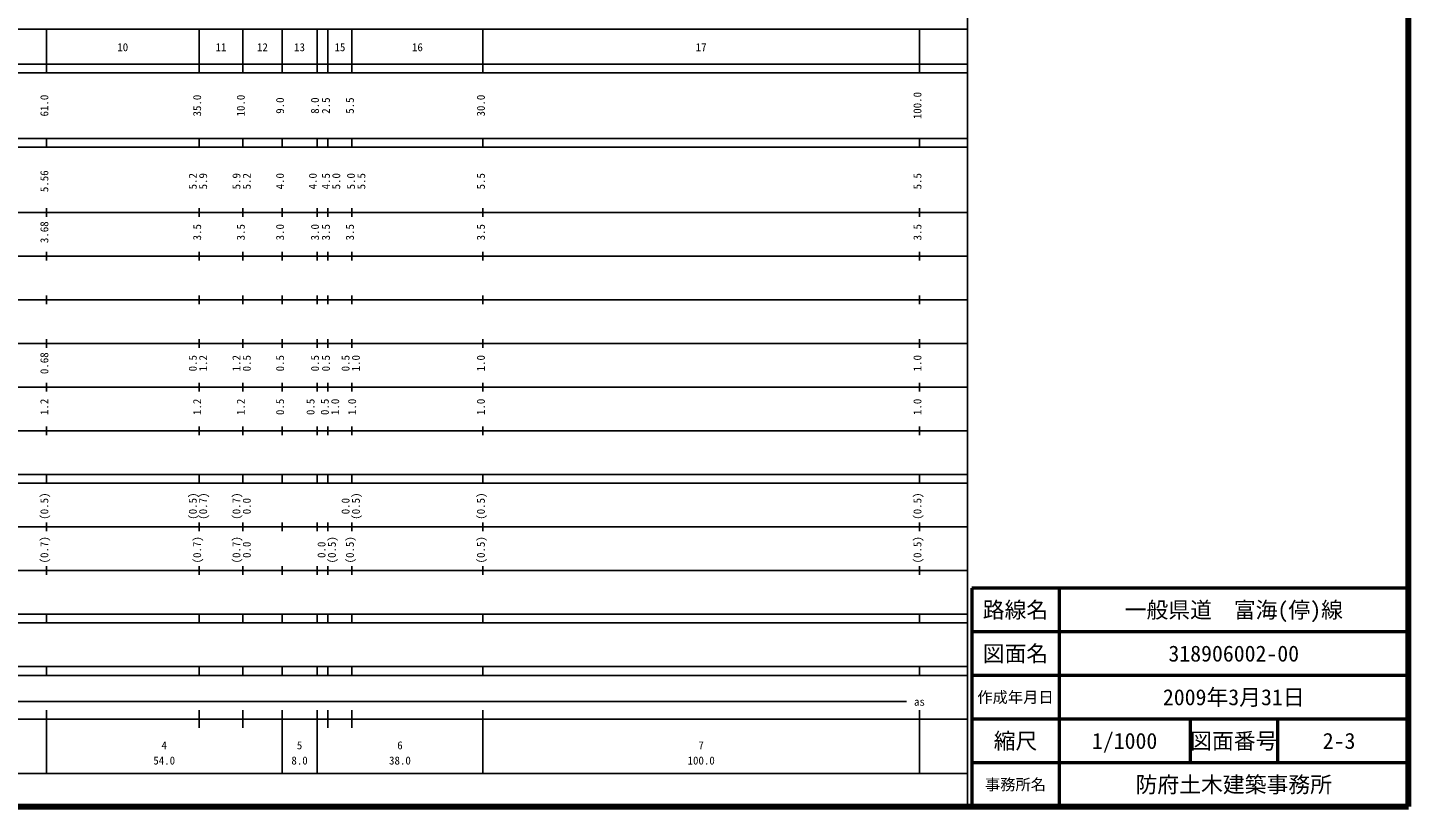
# Model space of a CAD drawing. Units: millimetres on the paper. Extents: x 40 to 680, y 20 to 380.
# Drawn here: x 363.7 to 680, y 20 to 198.4 of the extents above; entities that cross this region are included whole.
import ezdxf
from ezdxf.enums import TextEntityAlignment as Align

# ---------------------------------------------------------------- set-up
doc = ezdxf.new("R2010")
doc.units = ezdxf.units.MM
for name, color, linetype, lineweight in [('M-TTL', 2, 'Continuous', 140), ('M-TTL-BAND', 7, 'Continuous', 25), ('M-TTL-FRAM', 2, 'Continuous', 50), ('M-TTL-LINE', 7, 'Continuous', 50)]:
    doc.layers.add(name, color=color, linetype=linetype, lineweight=lineweight)
doc.layers.add('M-TTL-TXT', color=7, linetype='Continuous')
doc.styles.add('ＭＳ ゴシック', font='')
doc.styles.get('ＭＳ ゴシック').set_extended_font_data('MS Gothic')

msp = doc.modelspace()

# ---------------------------------------------------------------- linework, layer by layer
at = {"layer": 'M-TTL'}
for p, q in [((680, 20), (680, 380)), ((40, 20), (680, 20))]:
    msp.add_line(p, q, dxfattribs=at)
at = {"layer": 'M-TTL-BAND'}
for p, q in [((579, 20), (579, 370)), ((68, 198), (579, 198)), ((368, 188), (368, 198)), ((403, 188), (403, 198)), ((413, 188), (413, 198)), ((422, 188), (422, 198)), ((430, 188), (430, 198)), ((432.5, 188), (432.5, 198)), ((438, 188), (438, 198)), ((468, 188), (468, 198)), ((568, 188), (568, 198)), ((40, 190), (579, 190)), ((40, 188), (579, 188)), ((40, 173), (579, 173)), ((40, 171), (579, 171)), ((368, 171), (368, 173)), ((403, 171), (403, 173)), ((413, 171), (413, 173)), ((422, 171), (422, 173)), ((430, 171), (430, 173)), ((432.5, 171), (432.5, 173)), ((438, 171), (438, 173)), ((468, 171), (468, 173)), ((568, 171), (568, 173)), ((40, 156), (579, 156)), ((368, 155), (368, 157)), ((403, 155), (403, 157)), ((413, 155), (413, 157)), ((422, 155), (422, 157)), ((430, 155), (430, 157)), ((432.5, 155), (432.5, 157)), ((438, 155), (438, 157)), ((468, 155), (468, 157)), ((568, 155), (568, 157)), ((46, 146), (579, 146)), ((368, 145), (368, 147)), ((403, 145), (403, 147)), ((413, 145), (413, 147)), ((422, 145), (422, 147)), ((430, 145), (430, 147)), ((432.5, 145), (432.5, 147)), ((438, 145), (438, 147)), ((468, 145), (468, 147)), ((568, 145), (568, 147)), ((368, 135), (368, 137)), ((403, 135), (403, 137)), ((413, 135), (413, 137)), ((422, 135), (422, 137)), ((430, 135), (430, 137)), ((432.5, 135), (432.5, 137)), ((438, 135), (438, 137)), ((468, 135), (468, 137)), ((568, 135), (568, 137)), ((52, 136), (579, 136)), ((368, 125), (368, 127)), ((403, 125), (403, 127)), ((413, 125), (413, 127)), ((422, 125), (422, 127)), ((430, 125), (430, 127)), ((432.5, 125), (432.5, 127)), ((438, 125), (438, 127)), ((468, 125), (468, 127)), ((568, 125), (568, 127)), ((46, 126), (579, 126)), ((52, 116), (579, 116)), ((368, 115), (368, 117)), ((403, 115), (403, 117)), ((413, 115), (413, 117)), ((422, 115), (422, 117)), ((430, 115), (430, 117)), ((432.5, 115), (432.5, 117)), ((438, 115), (438, 117)), ((468, 115), (468, 117)), ((568, 115), (568, 117)), ((46, 106), (579, 106)), ((368, 105), (368, 107)), ((403, 105), (403, 107)), ((413, 105), (413, 107)), ((422, 105), (422, 107)), ((430, 105), (430, 107)), ((432.5, 105), (432.5, 107)), ((438, 105), (438, 107)), ((468, 105), (468, 107)), ((568, 105), (568, 107)), ((40, 96), (579, 96)), ((368, 94), (368, 96)), ((403, 94), (403, 96)), ((413, 94), (413, 96)), ((422, 94), (422, 96)), ((430, 94), (430, 96)), ((432.5, 94), (432.5, 96)), ((438, 94), (438, 96)), ((468, 94), (468, 96)), ((568, 94), (568, 96)), ((40, 94), (579, 94)), ((49, 84), (579, 84)), ((368, 83), (368, 85)), ((403, 83), (403, 85)), ((413, 83), (413, 85)), ((422, 83), (422, 85)), ((430, 83), (430, 85)), ((432.5, 83), (432.5, 85)), ((438, 83), (438, 85)), ((468, 83), (468, 85)), ((568, 83), (568, 85)), ((40, 74), (579, 74)), ((368, 73), (368, 75)), ((403, 73), (403, 75)), ((413, 73), (413, 75)), ((422, 73), (422, 75)), ((430, 73), (430, 75)), ((432.5, 73), (432.5, 75)), ((438, 73), (438, 75)), ((468, 73), (468, 75)), ((568, 73), (568, 75)), ((40, 64), (579, 64)), ((368, 62), (368, 64)), ((403, 62), (403, 64)), ((413, 62), (413, 64)), ((422, 62), (422, 64)), ((430, 62), (430, 64)), ((432.5, 62), (432.5, 64)), ((438, 62), (438, 64)), ((468, 62), (468, 64)), ((568, 62), (568, 64)), ((40, 62), (579, 62)), ((40, 52), (579, 52)), ((368, 50), (368, 52)), ((403, 50), (403, 52)), ((413, 50), (413, 52)), ((422, 50), (422, 52)), ((430, 50), (430, 52)), ((432.5, 50), (432.5, 52)), ((438, 50), (438, 52)), ((468, 50), (468, 52)), ((568, 50), (568, 52)), ((40, 50), (579, 50)), ((71, 44), (565, 44)), ((368, 27.5), (368, 42)), ((403, 38), (403, 42)), ((413, 38), (413, 42)), ((422, 27.5), (422, 42)), ((430, 27.5), (430, 42)), ((432.5, 38), (432.5, 42)), ((438, 38), (438, 42)), ((468, 27.5), (468, 42)), ((568, 27.5), (568, 42)), ((40, 40), (579, 40)), ((68, 27.5), (579, 27.5))]:
    msp.add_line(p, q, dxfattribs=at)
at = {"layer": 'M-TTL-FRAM'}
for p, q in [((680, 70), (580, 70)), ((580, 70), (580, 20))]:
    msp.add_line(p, q, dxfattribs=at)
at = {"layer": 'M-TTL-LINE'}
for p, q in [((600, 70), (600, 20)), ((680, 60), (580, 60)), ((680, 50), (580, 50)), ((680, 40), (580, 40)), ((630, 40), (630, 30)), ((650, 40), (650, 30)), ((680, 30), (580, 30))]:
    msp.add_line(p, q, dxfattribs=at)

# ---------------------------------------------------------------- texts
at = {"layer": 'M-TTL-BAND', "style": 'ＭＳ ゴシック'}
for s, p in [('10', (385.5, 192.405)), ('11', (408, 192.405)), ('12', (417.5, 192.405)), ('13', (426, 192.405)), ('15', (435.25, 192.405)), ('16', (453, 192.405)), ('17', (518, 192.405)), ('as', (568, 42.5)), ('4', (395, 32.523)), ('5', (426, 32.523)), ('6', (449, 32.523)), ('7', (518, 32.523)), ('54.0', (395, 29.033)), ('8.0', (426, 29.033)), ('38.0', (449, 29.033)), ('100.0', (518, 29.033))]:
    msp.add_text(s, height=1.833, dxfattribs=at).set_placement(p, align=Align.BOTTOM_CENTER)
for s, p in [('100.0', (569, 180.5)), ('61.0', (369, 180.5)), ('35.0', (404, 180.5)), ('10.0', (414, 180.5)), ('9.0', (423, 180.5)), ('8.0', (431, 180.5)), ('2.5', (433.5, 180.5)), ('5.5', (439, 180.5)), ('30.0', (469, 180.5)), ('5.56', (369, 163.174)), ('5.2', (403, 163.174)), ('5.9', (405.37, 163.174)), ('5.9', (413, 163.174)), ('5.2', (415.37, 163.174)), ('4.0', (423, 163.174)), ('4.0', (430.489, 163.174)), ('4.5', (433.5, 163.174)), ('5.0', (435.87, 163.174)), ('5.0', (439.25, 163.174)), ('5.5', (441.62, 163.174)), ('5.5', (469, 163.174)), ('5.5', (569, 163.174)), ('3.68', (369, 151.5)), ('3.5', (404, 151.5)), ('3.5', (414, 151.5)), ('3.0', (423, 151.5)), ('3.0', (431, 151.5)), ('3.5', (433.5, 151.5)), ('3.5', (439, 151.5)), ('3.5', (469, 151.5)), ('3.5', (569, 151.5)), ('0.68', (369, 121.5)), ('0.5', (403, 121.5)), ('1.2', (405.37, 121.5)), ('1.2', (413, 121.5)), ('0.5', (415.37, 121.5)), ('0.5', (423, 121.5)), ('0.5', (431, 121.5)), ('0.5', (433.5, 121.5)), ('0.5', (438, 121.5)), ('1.0', (440.37, 121.5)), ('1.0', (469, 121.5)), ('1.0', (569, 121.5)), ('1.2', (369, 111.5)), ('1.2', (404, 111.5)), ('1.2', (414, 111.5)), ('0.5', (423, 111.5)), ('0.5', (429.981, 111.5)), ('0.5', (433.25, 111.5)), ('1.0', (435.62, 111.5)), ('1.0', (439.5, 111.5)), ('1.0', (469, 111.5)), ('1.0', (569, 111.5)), ('(0.5)', (369, 88.764)), ('(0.5)', (403, 88.764)), ('(0.7)', (405.37, 88.764)), ('(0.7)', (413, 88.764)), ('0.0', (415.37, 88.764)), ('0.0', (438, 88.764)), ('(0.5)', (440.37, 88.764)), ('(0.5)', (469, 88.764)), ('(0.5)', (569, 88.764)), ('(0.7)', (369, 78.764)), ('(0.7)', (404, 78.764)), ('(0.7)', (413, 78.764)), ('0.0', (415.37, 78.764)), ('0.0', (432.5, 78.764)), ('(0.5)', (434.87, 78.764)), ('(0.5)', (439, 78.764)), ('(0.5)', (469, 78.764)), ('(0.5)', (569, 78.764))]:
    msp.add_text(s, height=1.833, rotation=90, dxfattribs=at).set_placement(p, align=Align.BOTTOM_CENTER)
at = {"layer": 'M-TTL-TXT', "style": 'ＭＳ ゴシック'}
for s, height, p in [('路線名', 3.666, (590, 65)), ('路線名', 3.666, (590, 65)), ('一般県道\u3000富海(停)線', 3.666, (640, 65)), ('図面名', 3.666, (590, 55)), ('図面名', 3.666, (590, 55)), ('318906002-00', 3.666, (640, 55)), ('作成年月日', 2.566, (590, 45)), ('作成年月日', 2.566, (590, 45)), ('2009年3月31日', 3.666, (640, 45)), ('縮尺', 3.666, (590, 35)), ('縮尺', 3.666, (590, 35)), ('1/1000', 3.666, (615, 35)), ('図面番号', 3.666, (640, 35)), ('図面番号', 3.666, (640, 35)), ('2-3', 3.666, (664.125, 35)), ('事務所名', 2.566, (590, 25)), ('事務所名', 2.566, (590, 25)), ('防府土木建築事務所', 3.666, (640, 25))]:
    msp.add_text(s, height=height, dxfattribs=at).set_placement(p, align=Align.MIDDLE_CENTER)

doc.saveas('drawing.dxf')
